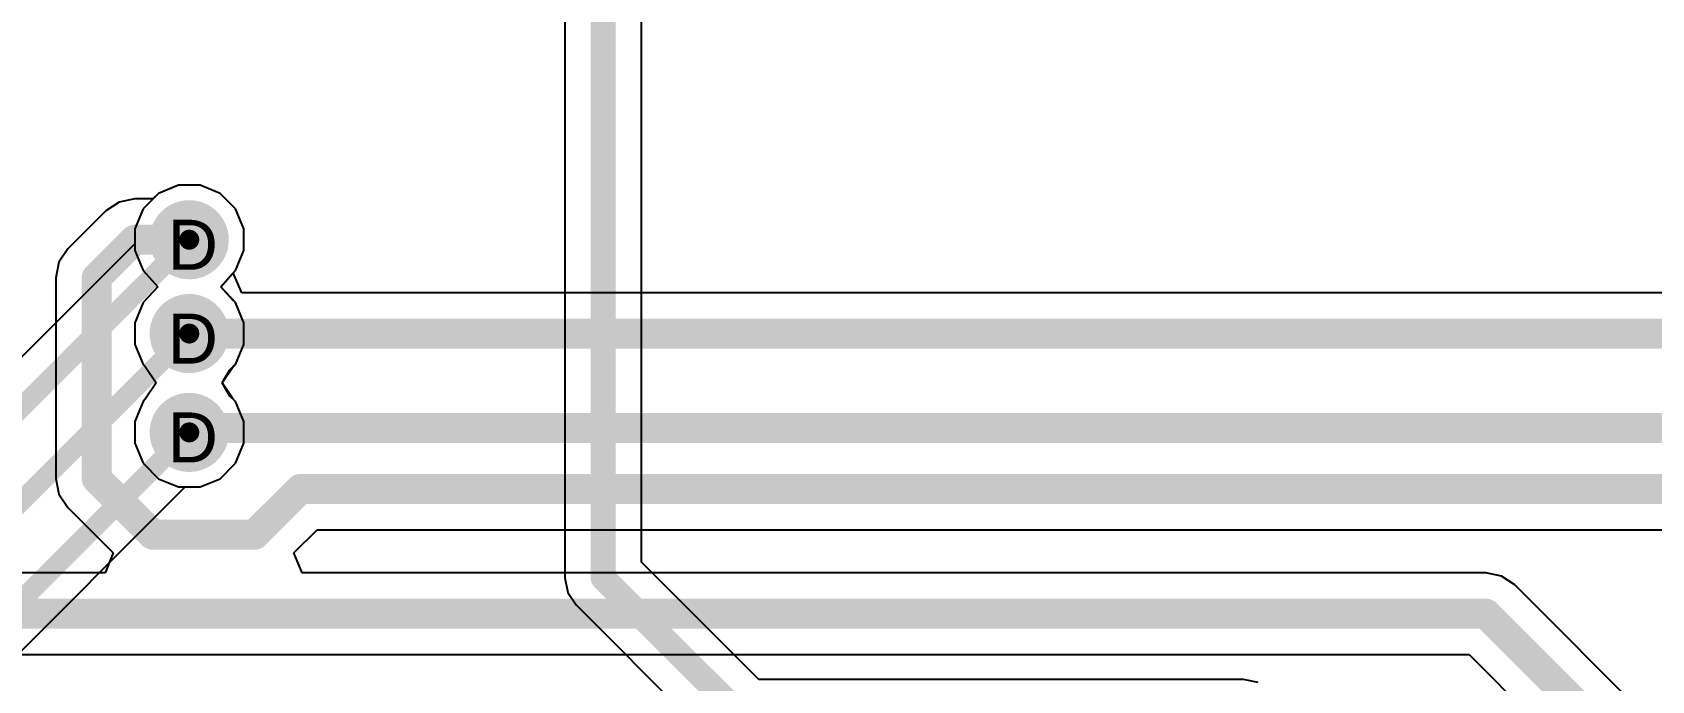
# Model space of a CAD drawing. Header units: inches. Extents: x 0 to 5401, y 0 to 5414.
# Drawn here: x 83.52 to 99.97, y 78.57 to 85.16 of the extents above; entities that cross this region are included whole.
import ezdxf

# ---------------------------------------------------------------- set-up
doc = ezdxf.new("R2010")
doc.units = ezdxf.units.IN
for name, color, linetype in [('Bottom Layer', 5, 'Continuous'), ('Bottom Solder', 6, 'Continuous'), ('Drill Drawing', 1, 'Continuous'), ('Layer 1', 16, 'Continuous'), ('Layer 2', 76, 'Continuous'), ('Top Layer', 1, 'Continuous'), ('Top Solder', 216, 'Continuous'), ('Via Holes', 16, 'Continuous')]:
    doc.layers.add(name, color=color, linetype=linetype)
doc.styles.add('Arial', font='', dxfattribs={"height": 0.2})
doc.styles.get('Arial').set_extended_font_data('Arial')

msp = doc.modelspace()

# ---------------------------------------------------------------- hatches: boundary and pattern name
at = {"layer": 'Bottom Layer'}
h = msp.add_hatch(color=5, dxfattribs=at)
edge = h.paths.add_edge_path()
edge.add_arc((85.115, 83.053), 0.3, 0, 360)
h = msp.add_hatch(color=5, dxfattribs=at)
edge = h.paths.add_edge_path()
edge.add_arc((85.115, 82.1), 0.3, 0, 360)
h = msp.add_hatch(color=5, dxfattribs=at)
edge = h.paths.add_edge_path()
edge.add_arc((85.115, 81.096), 0.3, 0, 360)
at = {"layer": 'Bottom Solder'}
h = msp.add_hatch(color=6, dxfattribs=at)
edge = h.paths.add_edge_path()
edge.add_arc((85.115, 83.053), 0.402, 0, 360)
h = msp.add_hatch(color=6, dxfattribs=at)
edge = h.paths.add_edge_path()
edge.add_arc((85.115, 82.1), 0.402, 0, 360)
h = msp.add_hatch(color=6, dxfattribs=at)
edge = h.paths.add_edge_path()
edge.add_arc((85.115, 81.096), 0.402, 0, 360)
at = {"layer": 'Layer 1'}
h = msp.add_hatch(color=16, dxfattribs=at)
edge = h.paths.add_edge_path()
edge.add_arc((85.115, 83.053), 0.3, 0, 360)
h = msp.add_hatch(color=16, dxfattribs=at)
edge = h.paths.add_edge_path()
edge.add_arc((85.115, 82.1), 0.3, 0, 360)
h = msp.add_hatch(color=16, dxfattribs=at)
edge = h.paths.add_edge_path()
edge.add_arc((85.115, 81.096), 0.3, 0, 360)
at = {"layer": 'Layer 2'}
h = msp.add_hatch(color=76, dxfattribs=at)
edge = h.paths.add_edge_path()
edge.add_arc((85.115, 83.053), 0.3, 0, 360)
h = msp.add_hatch(color=76, dxfattribs=at)
edge = h.paths.add_edge_path()
edge.add_arc((85.115, 82.1), 0.3, 0, 360)
h = msp.add_hatch(color=76, dxfattribs=at)
edge = h.paths.add_edge_path()
edge.add_arc((85.115, 81.096), 0.3, 0, 360)
at = {"layer": 'Top Layer'}
h = msp.add_hatch(color=1, dxfattribs=at)
edge = h.paths.add_edge_path()
edge.add_arc((85.115, 83.053), 0.3, 0, 360)
h = msp.add_hatch(color=1, dxfattribs=at)
edge = h.paths.add_edge_path()
edge.add_arc((85.115, 82.1), 0.3, 0, 360)
h = msp.add_hatch(color=1, dxfattribs=at)
edge = h.paths.add_edge_path()
edge.add_arc((85.115, 81.096), 0.3, 0, 360)
at = {"layer": 'Top Solder'}
h = msp.add_hatch(color=216, dxfattribs=at)
edge = h.paths.add_edge_path()
edge.add_arc((85.115, 83.053), 0.402, 0, 360)
h = msp.add_hatch(color=216, dxfattribs=at)
edge = h.paths.add_edge_path()
edge.add_arc((85.115, 82.1), 0.402, 0, 360)
h = msp.add_hatch(color=216, dxfattribs=at)
edge = h.paths.add_edge_path()
edge.add_arc((85.115, 81.096), 0.402, 0, 360)
at = {"layer": 'Via Holes'}
h = msp.add_hatch(color=7, dxfattribs=at)
edge = h.paths.add_edge_path()
edge.add_arc((85.115, 83.053), 0.15, 0, 360)
h = msp.add_hatch(color=7, dxfattribs=at)
edge = h.paths.add_edge_path()
edge.add_arc((85.115, 82.1), 0.15, 0, 360)
h = msp.add_hatch(color=7, dxfattribs=at)
edge = h.paths.add_edge_path()
edge.add_arc((85.115, 81.096), 0.15, 0, 360)

# ---------------------------------------------------------------- linework, layer by layer
at = {"layer": 'Bottom Layer'}
for p, q in [((85.005, 83.607), (84.802, 83.523)), ((85.226, 83.607), (85.005, 83.607)), ((85.429, 83.523), (85.226, 83.607)), ((84.403, 83.436), (84.268, 83.346)), ((84.561, 83.467), (84.403, 83.436)), ((84.746, 83.467), (84.561, 83.467)), ((84.802, 83.523), (84.746, 83.467)), ((85.585, 83.367), (85.429, 83.523)), ((84.268, 83.346), (83.882, 82.96)), ((85.669, 83.163), (85.585, 83.367)), ((85.669, 82.943), (85.669, 83.163)), ((83.882, 82.96), (83.792, 82.825)), ((85.585, 82.739), (85.669, 82.943)), ((83.792, 82.825), (83.761, 82.667)), ((85.563, 82.717), (85.585, 82.739)), ((83.761, 82.667), (83.761, 80.627)), ((85.648, 82.514), (85.563, 82.717)), ((128.98, 82.514), (85.648, 82.514)), ((83.761, 80.627), (83.792, 80.469)), ((83.792, 80.469), (83.882, 80.334)), ((83.882, 80.334), (84.344, 79.872)), ((86.179, 79.872), (86.415, 80.108)), ((86.415, 80.108), (127.664, 80.108)), ((84.344, 79.872), (84.26, 79.668)), ((86.263, 79.668), (86.179, 79.872)), ((84.26, 79.668), (79.584, 79.668)), ((98.285, 79.668), (86.263, 79.668)), ((98.444, 79.637), (98.285, 79.668)), ((98.578, 79.547), (98.444, 79.637)), ((100.592, 77.533), (98.578, 79.547)), ((79.625, 78.84), (98.114, 78.84)), ((98.114, 78.84), (99.885, 77.068))]:
    msp.add_line(p, q, dxfattribs=at)
for points in [[(84.175, 82.667, 0.305, 0.305, 0), (84.561, 83.053, 0.305, 0.305, 0)], [(84.561, 83.053, 0.305, 0.305, 0), (85.115, 83.053, 0.305, 0.305, 0)], [(84.175, 80.627, 0.305, 0.305, 0), (84.175, 82.667, 0.305, 0.305, 0)], [(85.115, 82.1, 0.305, 0.305, 0), (128.98, 82.1, 0.305, 0.305, 0)], [(85.115, 81.096, 0.305, 0.305, 0), (85.16, 81.14, 0.305, 0.305, 0)], [(85.16, 81.14, 0.305, 0.305, 0), (128.584, 81.14, 0.305, 0.305, 0)], [(84.175, 80.627, 0.305, 0.305, 0), (84.745, 80.057, 0.305, 0.305, 0)], [(85.778, 80.057, 0.305, 0.305, 0), (86.244, 80.522, 0.305, 0.305, 0)], [(86.244, 80.522, 0.305, 0.305, 0), (127.836, 80.522, 0.305, 0.305, 0)], [(84.745, 80.057, 0.305, 0.305, 0), (85.778, 80.057, 0.305, 0.305, 0)], [(79.121, 79.254, 0.305, 0.305, 0), (98.285, 79.254, 0.305, 0.305, 0)], [(98.285, 79.254, 0.305, 0.305, 0), (100.299, 77.24, 0.305, 0.305, 0)]]:
    msp.add_lwpolyline(points, format="xyseb", dxfattribs=at)
for points in [[(84.485, 83.053, 0.152, 0.152, 1), (84.637, 83.053, 0.152, 0.152, 1)], [(84.485, 83.053, 0.152, 0.152, 1), (84.637, 83.053, 0.152, 0.152, 1)], [(85.039, 83.053, 0.152, 0.152, 1), (85.192, 83.053, 0.152, 0.152, 1)], [(84.099, 82.667, 0.152, 0.152, 1), (84.251, 82.667, 0.152, 0.152, 1)], [(84.099, 82.667, 0.152, 0.152, 1), (84.251, 82.667, 0.152, 0.152, 1)], [(85.039, 82.1, 0.152, 0.152, 1), (85.192, 82.1, 0.152, 0.152, 1)], [(85.039, 81.096, 0.152, 0.152, 1), (85.192, 81.096, 0.152, 0.152, 1)], [(85.084, 81.14, 0.152, 0.152, 1), (85.236, 81.14, 0.152, 0.152, 1)], [(85.084, 81.14, 0.152, 0.152, 1), (85.236, 81.14, 0.152, 0.152, 1)], [(84.099, 80.627, 0.152, 0.152, 1), (84.251, 80.627, 0.152, 0.152, 1)], [(84.099, 80.627, 0.152, 0.152, 1), (84.251, 80.627, 0.152, 0.152, 1)], [(86.168, 80.522, 0.152, 0.152, 1), (86.32, 80.522, 0.152, 0.152, 1)], [(86.168, 80.522, 0.152, 0.152, 1), (86.32, 80.522, 0.152, 0.152, 1)], [(84.669, 80.057, 0.152, 0.152, 1), (84.821, 80.057, 0.152, 0.152, 1)], [(84.669, 80.057, 0.152, 0.152, 1), (84.821, 80.057, 0.152, 0.152, 1)], [(85.702, 80.057, 0.152, 0.152, 1), (85.855, 80.057, 0.152, 0.152, 1)], [(85.702, 80.057, 0.152, 0.152, 1), (85.855, 80.057, 0.152, 0.152, 1)], [(98.209, 79.254, 0.152, 0.152, 1), (98.362, 79.254, 0.152, 0.152, 1)], [(98.209, 79.254, 0.152, 0.152, 1), (98.362, 79.254, 0.152, 0.152, 1)]]:
    msp.add_lwpolyline(points, format="xyseb", close=True, dxfattribs=at)
at = {"layer": 'Layer 1'}
for p, q in [((85.005, 83.607), (84.802, 83.523)), ((85.226, 83.607), (85.005, 83.607)), ((85.429, 83.523), (85.226, 83.607)), ((84.802, 83.523), (84.646, 83.367)), ((85.585, 83.367), (85.429, 83.523)), ((84.646, 83.367), (84.561, 83.163)), ((85.669, 83.163), (85.585, 83.367)), ((84.561, 83.163), (84.561, 82.943)), ((85.669, 82.943), (85.669, 83.163)), ((84.561, 82.943), (84.646, 82.739)), ((85.585, 82.739), (85.669, 82.943)), ((84.646, 82.739), (84.795, 82.576)), ((85.436, 82.576), (85.585, 82.739)), ((84.795, 82.576), (84.646, 82.414)), ((85.585, 82.414), (85.436, 82.576)), ((84.646, 82.414), (84.561, 82.21)), ((85.669, 82.21), (85.585, 82.414)), ((84.561, 82.21), (84.561, 81.99)), ((85.669, 81.99), (85.669, 82.21)), ((84.561, 81.99), (84.646, 81.786)), ((85.585, 81.786), (85.669, 81.99)), ((84.646, 81.786), (84.668, 81.764)), ((84.668, 81.764), (84.78, 81.598)), ((85.451, 81.598), (85.563, 81.764)), ((85.563, 81.764), (85.585, 81.786)), ((84.78, 81.598), (84.668, 81.432)), ((85.563, 81.432), (85.451, 81.598)), ((84.646, 81.409), (84.561, 81.206)), ((84.668, 81.432), (84.646, 81.409)), ((85.585, 81.409), (85.563, 81.432)), ((85.669, 81.206), (85.585, 81.409)), ((84.561, 81.206), (84.561, 80.985)), ((85.669, 80.985), (85.669, 81.206)), ((84.561, 80.985), (84.646, 80.782)), ((85.585, 80.782), (85.669, 80.985)), ((84.646, 80.782), (84.802, 80.626)), ((85.429, 80.626), (85.585, 80.782)), ((84.802, 80.626), (85.005, 80.542)), ((85.226, 80.542), (85.429, 80.626)), ((85.005, 80.542), (85.226, 80.542))]:
    msp.add_line(p, q, dxfattribs=at)
at = {"layer": 'Layer 2'}
for p, q in [((85.005, 83.607), (84.802, 83.523)), ((85.226, 83.607), (85.005, 83.607)), ((85.429, 83.523), (85.226, 83.607)), ((84.802, 83.523), (84.646, 83.367)), ((85.585, 83.367), (85.429, 83.523)), ((84.646, 83.367), (84.561, 83.163)), ((85.669, 83.163), (85.585, 83.367)), ((84.561, 83.163), (84.561, 82.943)), ((85.669, 82.943), (85.669, 83.163)), ((84.561, 82.943), (84.646, 82.739)), ((85.585, 82.739), (85.669, 82.943)), ((84.646, 82.739), (84.795, 82.576)), ((85.436, 82.576), (85.585, 82.739)), ((84.795, 82.576), (84.646, 82.414)), ((85.585, 82.414), (85.436, 82.576)), ((84.646, 82.414), (84.561, 82.21)), ((85.669, 82.21), (85.585, 82.414)), ((84.561, 82.21), (84.561, 81.99)), ((85.669, 81.99), (85.669, 82.21)), ((84.561, 81.99), (84.646, 81.786)), ((85.585, 81.786), (85.669, 81.99)), ((84.646, 81.786), (84.668, 81.764)), ((84.668, 81.764), (84.78, 81.598)), ((85.451, 81.598), (85.563, 81.764)), ((85.563, 81.764), (85.585, 81.786)), ((84.78, 81.598), (84.668, 81.432)), ((85.563, 81.432), (85.451, 81.598)), ((84.646, 81.409), (84.561, 81.206)), ((84.668, 81.432), (84.646, 81.409)), ((85.585, 81.409), (85.563, 81.432)), ((85.669, 81.206), (85.585, 81.409)), ((84.561, 81.206), (84.561, 80.985)), ((85.669, 80.985), (85.669, 81.206)), ((84.561, 80.985), (84.646, 80.782)), ((85.585, 80.782), (85.669, 80.985)), ((84.646, 80.782), (84.802, 80.626)), ((85.429, 80.626), (85.585, 80.782)), ((84.802, 80.626), (85.005, 80.542)), ((85.226, 80.542), (85.429, 80.626)), ((85.005, 80.542), (85.226, 80.542))]:
    msp.add_line(p, q, dxfattribs=at)
at = {"layer": 'Top Layer'}
for p, q in [((88.931, 96.882), (88.931, 79.618)), ((89.708, 79.779), (89.708, 96.882)), ((85.005, 83.607), (84.802, 83.523)), ((85.226, 83.607), (85.005, 83.607)), ((85.429, 83.523), (85.226, 83.607)), ((84.802, 83.523), (84.646, 83.367)), ((85.585, 83.367), (85.429, 83.523)), ((84.646, 83.367), (84.561, 83.163)), ((85.669, 83.163), (85.585, 83.367)), ((84.561, 83.163), (84.561, 83.012)), ((85.669, 82.943), (85.669, 83.163)), ((84.561, 83.012), (79.863, 78.313)), ((85.585, 82.739), (85.669, 82.943)), ((85.555, 82.709), (85.585, 82.739)), ((85.435, 82.576), (85.555, 82.709)), ((85.555, 82.444), (85.435, 82.576)), ((85.585, 82.414), (85.555, 82.444)), ((85.669, 82.21), (85.585, 82.414)), ((85.669, 81.99), (85.669, 82.21)), ((85.585, 81.786), (85.669, 81.99)), ((85.529, 81.731), (85.585, 81.786)), ((85.449, 81.598), (85.529, 81.731)), ((85.529, 81.465), (85.449, 81.598)), ((85.585, 81.409), (85.529, 81.465)), ((85.669, 81.206), (85.585, 81.409)), ((85.669, 80.985), (85.669, 81.206)), ((85.585, 80.782), (85.669, 80.985)), ((85.429, 80.626), (85.585, 80.782)), ((85.226, 80.542), (85.429, 80.626)), ((80.867, 76.334), (85.074, 80.542)), ((85.074, 80.542), (85.226, 80.542)), ((90.901, 78.586), (89.708, 79.779)), ((88.931, 79.618), (88.96, 79.47)), ((88.96, 79.47), (89.044, 79.344)), ((89.044, 79.344), (90.387, 78.001)), ((95.822, 78.586), (90.901, 78.586)), ((95.97, 78.556), (95.822, 78.586))]:
    msp.add_line(p, q, dxfattribs=at)
for points in [[(89.319, 79.618, 0.254, 0.254, 0), (89.319, 97.453, 0.254, 0.254, 0)], [(77.806, 75.743, 0.203, 0.203, 0), (85.115, 83.053, 0.203, 0.203, 0)], [(78.306, 75.29, 0.203, 0.203, 0), (85.115, 82.1, 0.203, 0.203, 0)], [(78.806, 74.786, 0.203, 0.203, 0), (85.115, 81.096, 0.203, 0.203, 0)], [(89.319, 79.618, 0.254, 0.254, 0), (90.74, 78.198, 0.254, 0.254, 0)]]:
    msp.add_lwpolyline(points, format="xyseb", dxfattribs=at)
for points in [[(85.065, 83.053, 0.102, 0.102, 1), (85.166, 83.053, 0.102, 0.102, 1)], [(85.065, 82.1, 0.102, 0.102, 1), (85.166, 82.1, 0.102, 0.102, 1)], [(85.065, 81.096, 0.102, 0.102, 1), (85.166, 81.096, 0.102, 0.102, 1)], [(89.256, 79.618, 0.127, 0.127, 1), (89.383, 79.618, 0.127, 0.127, 1)], [(89.256, 79.618, 0.127, 0.127, 1), (89.383, 79.618, 0.127, 0.127, 1)]]:
    msp.add_lwpolyline(points, format="xyseb", close=True, dxfattribs=at)

# ---------------------------------------------------------------- texts
at = {"layer": 'Drill Drawing', "style": 'Arial'}
for p in [(84.895, 82.748), (84.895, 81.795), (84.895, 80.791)]:
    msp.add_text('D', height=0.508, dxfattribs=at).set_placement(p)

doc.saveas('drawing.dxf')
